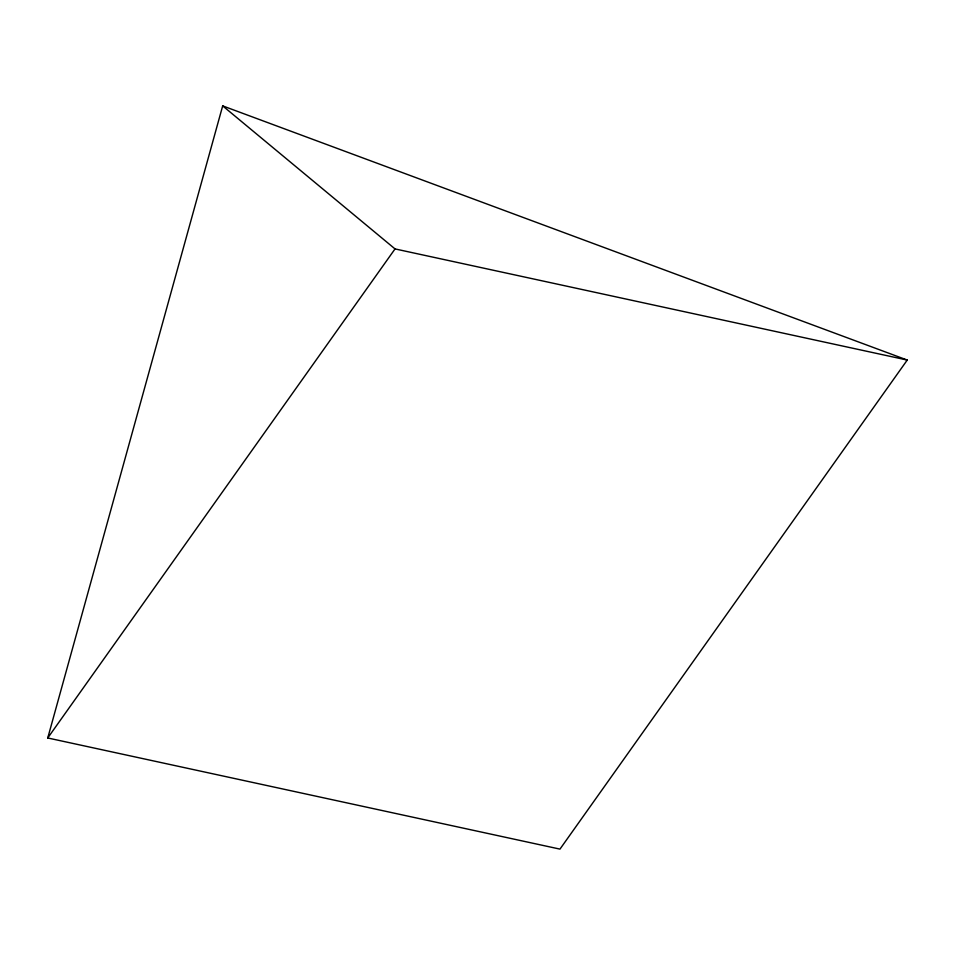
<?xml version="1.0" encoding="UTF-8"?>
<svg xmlns="http://www.w3.org/2000/svg" width="955" height="955" viewBox="0 0 955 955"><rect width="100%" height="100%" fill="white"/><g stroke="black" fill="none" stroke-linecap="round" stroke-linejoin="round"><path stroke-width="1.43" d="M47.75 737.976L222.682 105.886L907.25 360.059L559.964 849.114L47.75 737.976L395.036 248.921L907.25 360.059M222.682 105.886L395.036 248.921"/></g></svg>
